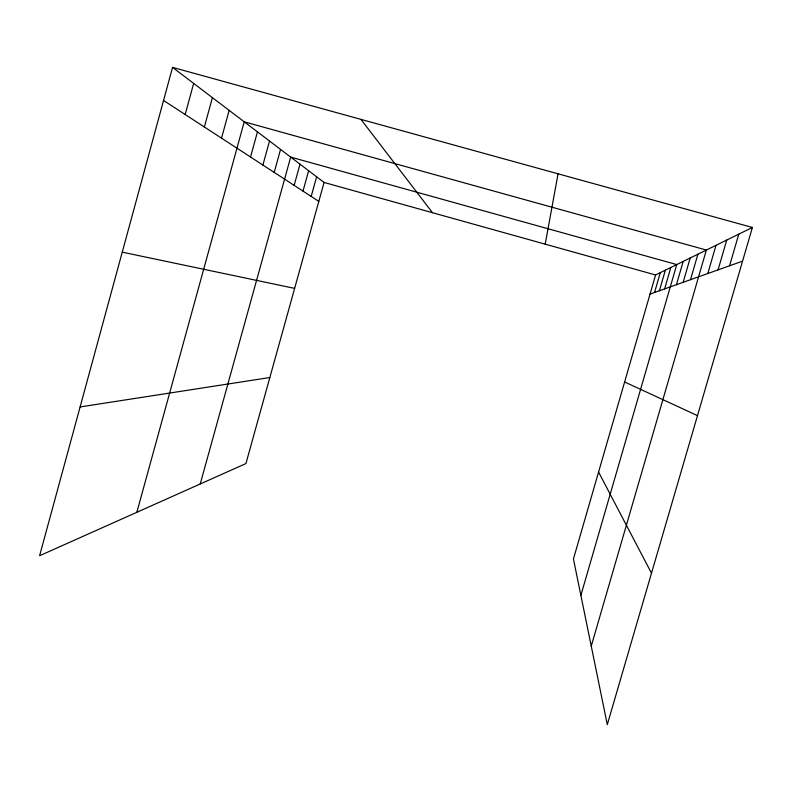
<?xml version="1.0" encoding="UTF-8"?>
<svg xmlns="http://www.w3.org/2000/svg" width="792" height="792" viewBox="0 0 792 792"><rect width="100%" height="100%" fill="white"/><g stroke="black" fill="none" stroke-linecap="round" stroke-linejoin="round"><path stroke-width="1.19" d="M545.213 244.164L558.063 173.804M172.557 67.37L39.6 555.736L245.926 463.567L324.077 182.457L172.557 67.37L752.4 227.462L607.296 724.63L573.438 558.964L655.578 274.963L752.4 227.462M185.17 114.523L193.664 83.398M204.366 126.997L212.405 97.634M221.532 138.155L229.155 110.365M136.858 512.285L244.223 121.81L706.365 250.044L591.248 646.133M250.539 157.014L257.459 131.858M262.894 165.043L269.518 141.016M274.2 172.389L280.556 149.401M200.227 483.981L290.684 157.093L676.754 264.577L580.873 595.386M294.149 185.358L300.01 164.182M302.99 191.1L308.642 170.735M311.187 196.436L316.632 176.804M654.548 292.495L660.29 272.656M659.389 290.773L665.359 270.171M664.627 288.902L670.824 267.478M676.437 284.704L683.189 261.419M683.149 282.308L690.218 257.964M690.505 279.695L697.91 254.192M707.791 273.537L716.008 245.322M718.057 269.884L726.749 240.045M729.571 265.785L738.797 234.135M650.044 294.089L742.559 261.162M80.111 406.94L269.844 377.527M122.245 252.153L294.624 288.387M324.077 182.457L655.578 274.963M624.621 381.992L697.485 415.622M163.548 100.465L318.81 201.386M360.934 119.374L432.501 212.711M598.574 472.052L651.489 573.19"/></g></svg>
